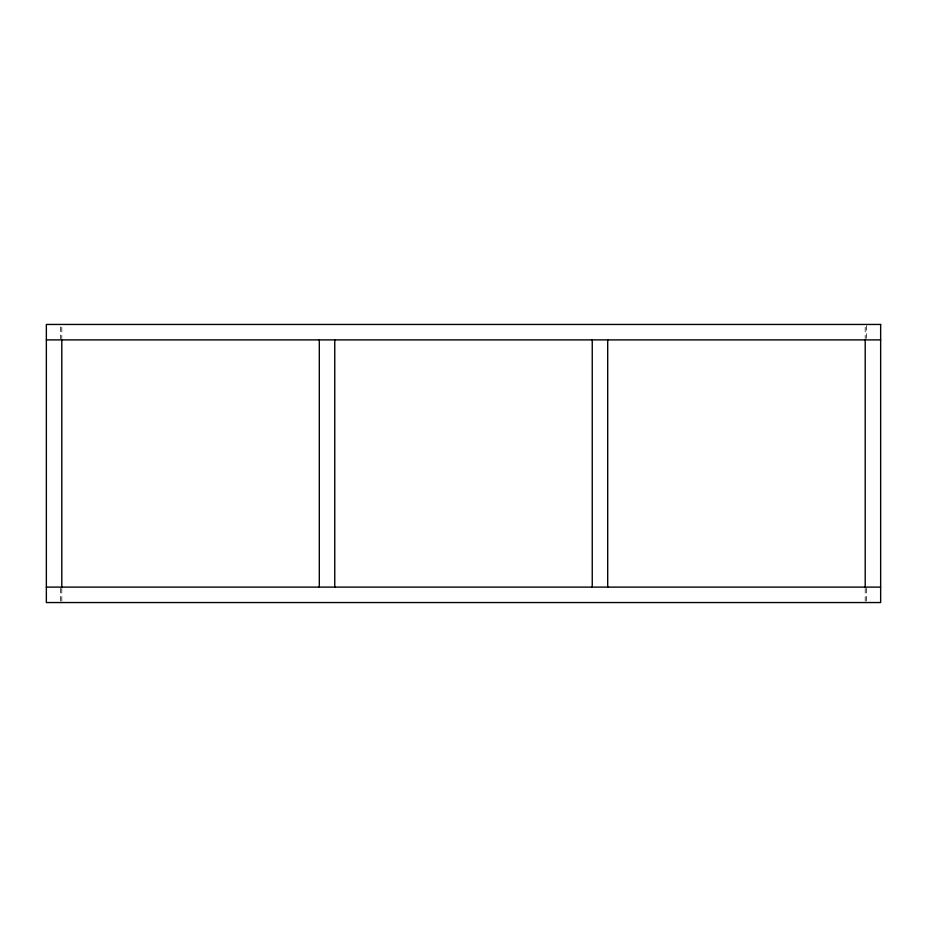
<?xml version="1.0" encoding="UTF-8"?>
<svg xmlns="http://www.w3.org/2000/svg" width="927" height="927" viewBox="0 0 927 927"><rect width="100%" height="100%" fill="white"/><g stroke="black" fill="none" stroke-linecap="round" stroke-linejoin="round"><path stroke-width="0.7" stroke-dasharray="4.63 3.48" d="M866.363 325.609L866.363 338.737M866.363 588.263L866.363 601.391M865.204 327.254L865.204 338.494M865.204 588.506L865.204 601.148M61.796 327.254L61.796 338.494M61.796 588.506L61.796 601.148M60.637 326.918L60.637 338.737M60.637 588.263L60.637 601.391"/><path stroke-width="1.39" d="M46.35 339.896L880.65 339.896M46.35 587.104L880.65 587.104M865.204 339.896L865.204 587.104M607.695 339.896L607.695 587.104M592.249 339.896L592.249 587.104M334.751 339.896L334.751 587.104M319.305 339.896L319.305 587.104M61.796 339.896L61.796 587.104M880.65 324.45L46.35 324.45L46.35 602.55L880.65 602.55L880.65 324.45"/></g></svg>
